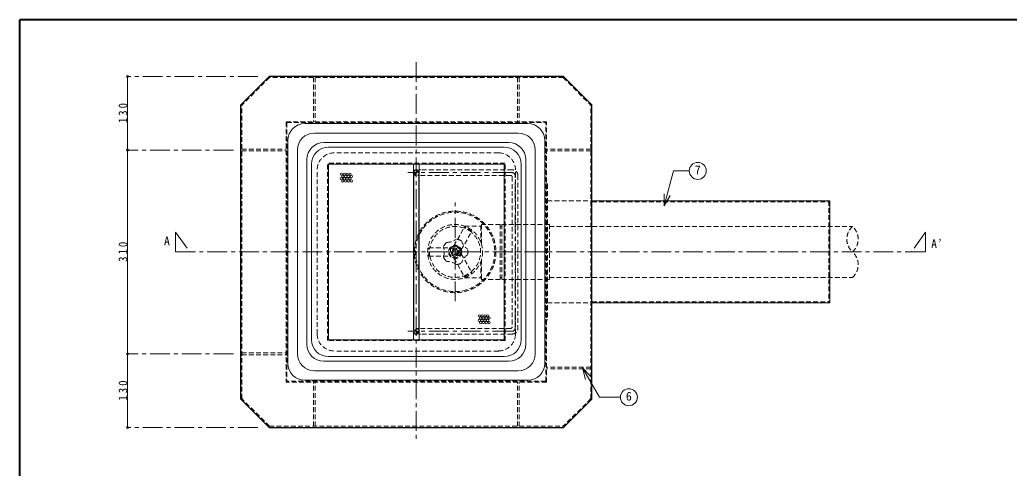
# Model space of a CAD drawing. Units: millimetres at full size, sheet at 1:7. Extents: x -1474 to 1361, y -976 to 991.
# Drawn here: x -1474 to 273, y 199 to 991 of the extents above; entities that cross this region are included whole.
import ezdxf
from ezdxf.enums import TextEntityAlignment as Align

# ---------------------------------------------------------------- set-up
doc = ezdxf.new("R2010")
doc.units = ezdxf.units.MM
doc.header["$LTSCALE"] = 7
doc.header["$PDMODE"] = 32
doc.header["$PDSIZE"] = 3.5
doc.linetypes.add('CHAIN1', pattern=[8, 5, -1, 1, -1])
doc.linetypes.add('DASHED1', pattern=[1.8, 1.2, -0.6])
doc.layers.add('0-0_ﾚｲﾔ1', color=4, linetype='Continuous', lineweight=9)
doc.styles.add('ＭＳ ゴシック', font='')
doc.styles.get('ＭＳ ゴシック').set_extended_font_data('MS Gothic')

msp = doc.modelspace()

# ---------------------------------------------------------------- linework, layer by layer
at = {"layer": '0-0_ﾚｲﾔ1', "color": 1, "lineweight": 40}
for p in [(-1474.004, -975.609), (1360.996, 991.391)]:
    msp.add_line(p, (-1474.004, 991.391), dxfattribs=at)
at = {"layer": '0-0_ﾚｲﾔ1', "linetype": 'CHAIN1'}
for p, q in [((-774.004, 916.391), (-774.004, 246.391)), ((-1054.004, 891.391), (-1284.004, 891.391)), ((-1097.004, 761.391), (-1284.004, 761.391)), ((-604.691, 721.391), (-789.004, 721.391)), ((-599.691, 446.391), (-599.691, 716.391)), ((-705.521, 494.391), (-705.521, 668.391)), ((-1199.004, 616.391), (-1174.004, 581.391)), ((-1199.004, 616.391), (-1199.004, 581.391)), ((124.979, 616.391), (99.979, 581.391)), ((124.979, 581.391), (124.979, 616.391)), ((-1199.004, 581.391), (124.979, 581.391)), ((-604.691, 441.391), (-789.004, 441.391)), ((-1097.004, 401.391), (-1284.004, 401.391)), ((-1054.004, 271.391), (-1284.004, 271.391))]:
    msp.add_line(p, q, dxfattribs=at)
at = {"layer": '0-0_ﾚｲﾔ1'}
for p, q in [((-1284.004, 761.391), (-1284.004, 891.391)), ((-577.216, 808.179), (-970.793, 808.179)), ((-1000.793, 384.602), (-1000.793, 778.179)), ((-610.793, 774.602), (-937.216, 774.602)), ((-547.216, 384.602), (-547.216, 778.179)), ((-1284.004, 401.391), (-1284.004, 761.391)), ((-967.216, 418.179), (-967.216, 744.602)), ((-580.793, 418.179), (-580.793, 744.602)), ((-1284.004, 271.391), (-1284.004, 401.391)), ((-610.793, 388.179), (-937.216, 388.179)), ((-577.216, 354.602), (-970.793, 354.602))]:
    msp.add_line(p, q, dxfattribs=at)
at = {"layer": '0-0_ﾚｲﾔ1', "color": 5, "lineweight": 25}
for p, q in [((-1034.004, 891.391), (-1084.004, 841.391)), ((-514.004, 891.391), (-1034.004, 891.391)), ((-514.004, 891.391), (-464.004, 841.391)), ((-1084.004, 321.391), (-1084.004, 841.391)), ((-464.004, 321.391), (-464.004, 841.391)), ((-779.004, 721.391), (-779.004, 441.391)), ((-769.004, 441.391), (-769.004, 721.391)), ((-1034.004, 271.391), (-1084.004, 321.391)), ((-464.004, 321.391), (-514.004, 271.391)), ((-1034.004, 271.391), (-514.004, 271.391))]:
    msp.add_line(p, q, dxfattribs=at)
at = {"layer": '0-0_ﾚｲﾔ1', "linetype": 'DASHED1'}
for p, q in [((-1033.176, 889.391), (-1082.004, 840.562)), ((-514.833, 889.391), (-1033.176, 889.391)), ((-955.604, 889.391), (-955.604, 811.391)), ((-952.404, 889.391), (-952.404, 811.391)), ((-595.604, 889.391), (-595.604, 811.391)), ((-592.404, 889.391), (-592.404, 811.391)), ((-514.833, 889.391), (-466.004, 840.562)), ((-1082.004, 322.219), (-1082.004, 840.562)), ((-466.004, 322.219), (-466.004, 840.562)), ((-1004.004, 811.391), (-1004.004, 351.391)), ((-1004.004, 811.391), (-544.004, 811.391)), ((-1002.404, 809.791), (-1002.404, 352.991)), ((-1002.404, 809.791), (-545.604, 809.791)), ((-545.604, 352.991), (-545.604, 809.791)), ((-544.004, 351.391), (-544.004, 811.391)), ((-1082.004, 762.991), (-1004.004, 762.991)), ((-1082.004, 759.791), (-1004.004, 759.791)), ((-466.004, 762.991), (-544.004, 762.991)), ((-466.004, 759.791), (-544.004, 759.791)), ((-930.614, 424.781), (-930.614, 738)), ((-617.504, 737.891), (-930.504, 737.891)), ((-617.395, 424.891), (-617.395, 738)), ((-607.191, 716.391), (-769.004, 716.391)), ((-604.691, 726.391), (-766.504, 726.391)), ((-594.691, 716.391), (-594.691, 446.391)), ((-604.691, 713.891), (-604.691, 448.891)), ((-542.404, 671.391), (-464.004, 671.391)), ((-464.004, 669.791), (-45.604, 669.791)), ((-45.604, 671.391), (-45.604, 491.391)), ((-626.021, 629.891), (-626.021, 532.891)), ((-623.021, 629.891), (-623.021, 532.891)), ((-623.021, 629.891), (-539.021, 629.891)), ((-539.021, 629.891), (-539.021, 532.891)), ((-707.891, 592.286), (-688.766, 625.411)), ((-694.901, 584.786), (-675.776, 617.911)), ((-676.526, 616.612), (-689.516, 624.112)), ((-675.776, 617.911), (-688.766, 625.411)), ((-688.728, 626.891), (-660.021, 626.891)), ((-626.021, 626.891), (-623.021, 626.891)), ((-539.021, 626.391), (-4.004, 626.391)), ((-752.021, 588.891), (-713.771, 588.891)), ((-752.021, 573.891), (-752.021, 588.891)), ((-750.521, 573.891), (-750.521, 588.891)), ((-705.521, 590.917), (-713.771, 586.154)), ((-713.771, 588.891), (-713.771, 573.891)), ((-705.521, 571.865), (-713.771, 576.628)), ((-694.901, 584.786), (-707.891, 592.286)), ((-694.901, 577.996), (-707.891, 570.496)), ((-697.271, 586.154), (-697.271, 576.628)), ((-694.901, 577.996), (-675.776, 544.871)), ((-752.021, 573.891), (-713.771, 573.891)), ((-707.891, 570.496), (-688.766, 537.371)), ((-660.021, 564.598), (-660.021, 535.891)), ((-659.021, 567.607), (-659.021, 532.891)), ((-689.516, 538.67), (-676.526, 546.17)), ((-688.766, 537.371), (-675.776, 544.871)), ((-688.728, 535.891), (-660.021, 535.891)), ((-660.021, 535.891), (-659.021, 532.891)), ((-626.021, 532.891), (-659.021, 532.891)), ((-626.021, 535.891), (-623.021, 535.891)), ((-623.021, 532.891), (-539.021, 532.891)), ((-539.021, 536.391), (-4.004, 536.391)), ((-542.404, 491.391), (-464.004, 491.391)), ((-464.004, 492.991), (-45.604, 492.991)), ((-544.004, 461.391), (-542.404, 461.391)), ((-607.191, 446.391), (-769.004, 446.391)), ((-617.395, 424.891), (-930.504, 424.891)), ((-604.691, 436.391), (-766.504, 436.391)), ((-1082.004, 402.991), (-1004.004, 402.991)), ((-1082.004, 399.791), (-1004.004, 399.791)), ((-466.004, 377.991), (-544.004, 377.991)), ((-466.004, 374.791), (-544.004, 374.791)), ((-544.004, 351.391), (-1004.004, 351.391)), ((-545.604, 352.991), (-1002.404, 352.991)), ((-955.604, 273.391), (-955.604, 351.391)), ((-952.404, 273.391), (-952.404, 351.391)), ((-595.604, 273.391), (-595.604, 351.391)), ((-592.404, 273.391), (-592.404, 351.391)), ((-1033.176, 273.391), (-1082.004, 322.219)), ((-466.004, 322.219), (-514.833, 273.391)), ((-1033.176, 273.391), (-514.833, 273.391))]:
    msp.add_line(p, q, dxfattribs=at)
at = {"layer": '0-0_ﾚｲﾔ1', "color": 3, "lineweight": 18}
for p, q in [((-594.004, 791.391), (-954.004, 791.391)), ((-984.004, 401.391), (-984.004, 761.391)), ((-564.004, 401.391), (-564.004, 761.391)), ((-594.004, 371.391), (-954.004, 371.391))]:
    msp.add_line(p, q, dxfattribs=at)
at = {"layer": '0-0_ﾚｲﾔ1', "color": 7, "lineweight": 18}
for p, q in [((-619.004, 766.391), (-929.004, 766.391)), ((-959.114, 426.281), (-959.114, 736.5)), ((-929.114, 426.281), (-929.114, 736.5)), ((-619.004, 736.391), (-929.004, 736.391)), ((-779.004, 736.391), (-779.004, 721.391)), ((-769.004, 736.391), (-769.004, 721.391)), ((-618.895, 426.391), (-618.895, 736.5)), ((-588.895, 426.391), (-588.895, 736.5)), ((-336.44, 662.899), (-319.944, 724.463)), ((-292.217, 724.463), (-319.944, 724.463)), ((-336.44, 662.899), (-336.44, 683.899)), ((-464.004, 671.391), (-44.004, 671.391)), ((-336.44, 662.899), (-325.94, 681.085)), ((-44.004, 671.391), (-44.004, 491.391)), ((-464.004, 491.391), (-44.004, 491.391)), ((-779.004, 426.391), (-779.004, 441.391)), ((-769.004, 426.391), (-769.004, 441.391)), ((-618.895, 426.391), (-929.004, 426.391)), ((-618.895, 396.391), (-929.004, 396.391)), ((-480.669, 376.462), (-465.82, 361.612)), ((-480.669, 376.462), (-475.234, 356.177)), ((-480.669, 376.462), (-450.786, 324.703)), ((-413.823, 324.703), (-450.786, 324.703))]:
    msp.add_line(p, q, dxfattribs=at)
at = {"layer": '0-0_ﾚｲﾔ1', "color": 7, "linetype": 'DASHED1', "lineweight": 18}
for p, q in [((-629.004, 756.391), (-919.004, 756.391)), ((-949.004, 436.391), (-949.004, 726.391)), ((-599.004, 436.391), (-599.004, 726.391)), ((-629.004, 406.391), (-919.004, 406.391))]:
    msp.add_line(p, q, dxfattribs=at)
at = {"layer": '0-0_ﾚｲﾔ1', "linetype": 'DASHED1'}
for points in [[(-544.004, 701.391), (-542.404, 701.391), (-542.404, 461.391)], [(-659.021, 629.891), (-660.021, 626.891), (-660.021, 598.184)], [(-626.021, 629.891), (-659.021, 629.891), (-659.021, 595.175)]]:
    msp.add_lwpolyline(points, dxfattribs=at)
at = {"layer": '0-0_ﾚｲﾔ1', "color": 7, "lineweight": 18}
for centre in [(-277.217, 724.463), (-398.823, 324.703)]:
    msp.add_circle(centre, 15, dxfattribs=at)
at = {"layer": '0-0_ﾚｲﾔ1'}
for centre in [(-906.293, 718.743), (-903.793, 714.743), (-901.293, 718.743), (-898.793, 714.743), (-896.293, 718.743), (-893.793, 714.743), (-891.293, 718.743), (-888.793, 714.743), (-906.293, 710.743), (-903.793, 706.743), (-901.293, 710.743), (-898.793, 706.743), (-896.293, 710.743), (-893.793, 706.743), (-891.293, 710.743), (-888.793, 706.743), (-662.927, 468.473), (-662.927, 460.473), (-660.427, 464.473), (-660.427, 456.473), (-657.927, 468.473), (-657.927, 460.473), (-655.427, 464.473), (-655.427, 456.473), (-652.927, 468.473), (-652.927, 460.473), (-650.427, 464.473), (-650.427, 456.473), (-647.927, 468.473), (-647.927, 460.473), (-645.427, 464.473), (-645.427, 456.473)]:
    msp.add_circle(centre, 2, dxfattribs=at)
at = {"layer": '0-0_ﾚｲﾔ1', "linetype": 'DASHED1'}
for radius in [72, 70, 48.5, 11.5, 10.5, 6.5, 5, 4]:
    msp.add_circle((-705.521, 581.391), radius, dxfattribs=at)
at = {"layer": '0-0_ﾚｲﾔ1'}
for centre, start, end in [((-970.793, 778.179), 90, 180), ((-577.216, 778.179), 0, 90), ((-937.216, 744.602), 90, 180), ((-610.793, 744.602), 0, 90), ((-937.216, 418.179), 180, 270), ((-610.793, 418.179), 270, 0), ((-970.793, 384.602), 180, 270), ((-577.216, 384.602), 270, 0)]:
    msp.add_arc(centre, 30, start, end, dxfattribs=at)
at = {"layer": '0-0_ﾚｲﾔ1', "color": 3, "lineweight": 18}
for centre, start, end in [((-954.004, 761.391), 90, 180), ((-594.004, 761.391), 0, 90), ((-954.004, 401.391), 180, 270), ((-594.004, 401.391), 270, 0)]:
    msp.add_arc(centre, 30, start, end, dxfattribs=at)
at = {"layer": '0-0_ﾚｲﾔ1', "color": 7, "lineweight": 18}
for centre, start, end in [((-929.114, 736.391), 90, 180), ((-618.895, 736.391), 0, 90), ((-929.114, 426.391), 180, 270), ((-618.895, 426.391), 270, 0)]:
    msp.add_arc(centre, 30, start, end, dxfattribs=at)
at = {"layer": '0-0_ﾚｲﾔ1', "color": 7, "linetype": 'DASHED1', "lineweight": 18}
for centre, radius, start, end in [((-919.004, 726.391), 30, 90, 180), ((-629.004, 726.391), 30, 0, 90), ((-774.004, 721.391), 5, 180, 0), ((-774.004, 441.391), 5, 0, 180), ((-919.004, 436.391), 30, 180, 270), ((-629.004, 436.391), 30, 270, 0)]:
    msp.add_arc(centre, radius, start, end, dxfattribs=at)
at = {"layer": '0-0_ﾚｲﾔ1', "color": 5, "lineweight": 25}
for centre, start, end in [((-774.004, 721.391), 0, 180), ((-774.004, 441.391), 180, 0)]:
    msp.add_arc(centre, 5, start, end, dxfattribs=at)
at = {"layer": '0-0_ﾚｲﾔ1', "linetype": 'DASHED1'}
for centre, radius, start, end in [((-769.004, 726.391), 10, 180, 270), ((-766.504, 728.891), 2.5, 180, 270), ((-607.191, 713.891), 2.5, 0, 90), ((-604.691, 716.391), 10, 0, 90), ((-705.521, 581.391), 45, 69.59407, 170.40593), ((-705.521, 581.391), 45, 309.59407, 50.40593), ((16.308, 603.891), 30.312, 132.07502, 227.92498), ((-24.317, 603.891), 30.312, 312.07502, 47.92498), ((-705.521, 581.391), 22.5, 131.57818, 156.42182), ((-720.005, 625.968), 27.75, 269.07536, 306.92464), ((-705.521, 581.391), 22.5, 59.57818, 84.42182), ((-667.601, 608.941), 27.75, 197.07536, 234.92464), ((-752.393, 581.391), 27.75, 341.07536, 18.92464), ((-667.601, 553.84), 27.75, 125.07536, 162.92464), ((-705.521, 581.391), 22.5, 347.57818, 12.42182), ((-24.317, 558.891), 30.312, 312.07502, 47.92498), ((-705.521, 581.391), 45, 189.59407, 290.40593), ((-705.521, 581.391), 22.5, 203.57818, 228.42182), ((-720.005, 536.813), 27.75, 53.07536, 90.92464), ((-705.521, 581.391), 22.5, 275.57818, 300.42182), ((-769.004, 436.391), 10, 90, 180), ((-607.191, 448.891), 2.5, 270, 0), ((-604.691, 446.391), 10, 270, 0), ((-766.504, 433.891), 2.5, 90, 180)]:
    msp.add_arc(centre, radius, start, end, dxfattribs=at)
at = {"layer": '0-0_ﾚｲﾔ1', "linetype": 'CHAIN1'}
for centre, start, end in [((-769.004, 726.391), 180, 270), ((-604.691, 716.391), 0, 90), ((-769.004, 436.391), 90, 180), ((-604.691, 446.391), 270, 0)]:
    msp.add_arc(centre, 5, start, end, dxfattribs=at)
at = {"layer": '0-0_ﾚｲﾔ1'}
for p in [(-1284.004, 891.391), (-1284.004, 761.391), (-1284.004, 401.391), (-1284.004, 271.391)]:
    msp.add_point(p, dxfattribs=at)

# ---------------------------------------------------------------- texts
at = {"layer": '0-0_ﾚｲﾔ1', "color": 7, "style": 'ＭＳ ゴシック'}
for s, p in [('7', (-282.467, 713.963)), ('A', (-1219.504, 588.391)), ('6', (-404.073, 314.203))]:
    msp.add_text(s, height=15.4, dxfattribs=at).set_placement(p, align=Align.BOTTOM_LEFT)
at = {"layer": '0-0_ﾚｲﾔ1', "color": 7, "char_height": 15.4, "attachment_point": 7, "rotation": 90, "style": 'ＭＳ ゴシック'}
for s, insert in [('\\T1.38;\\W0.9;130', (-1284.004, 808.891)), ('\\T1.38;\\W0.9;310', (-1284.004, 563.891)), ('\\T1.38;\\W0.9;130', (-1284.004, 318.891))]:
    msp.add_mtext(s, dxfattribs=dict(at, insert=insert))
at = {"layer": '0-0_ﾚｲﾔ1', "color": 7, "insert": (134.979, 588.391), "char_height": 15.4, "attachment_point": 7, "style": 'ＭＳ ゴシック'}
msp.add_mtext('\\T1.24;\\W0.95;A’', dxfattribs=at)

doc.saveas('drawing.dxf')
